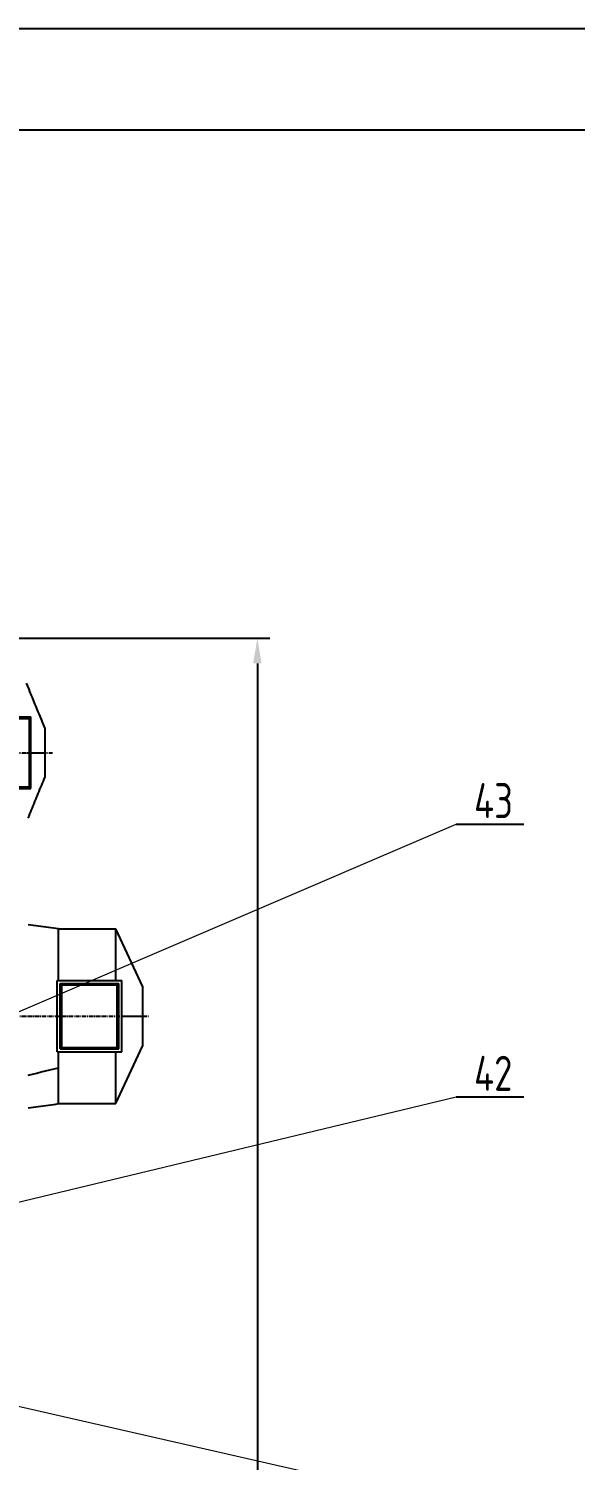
# Model space of a CAD drawing. Header units: inches. Extents: x -375 to 8535, y -477 to 12465.
# Drawn here: x 2587 to 3398, y 10341 to 12465 of the extents above; entities that cross this region are included whole.
import ezdxf

# ---------------------------------------------------------------- set-up
doc = ezdxf.new("R2010")
doc.units = ezdxf.units.IN
doc.header["$LTSCALE"] = 5
doc.linetypes.add('CENTER', pattern=[2, 1.25, -0.25, 0.25, -0.25])
for name, color, linetype in [('1轮廓实线层', 7, 'Continuous'), ('2细线层', 4, 'Continuous'), ('7标注层', 4, 'Continuous'), ('图框层', 7, 'Continuous')]:
    doc.layers.add(name, color=color, linetype=linetype)
doc.layers.add('图层4', color=3, linetype='Continuous', lineweight=13)
doc.styles.add('PC_TEXTSTYLE', font='isocp.shx', dxfattribs={"width": 0.8, "bigfont": 'hzfs.shx'})
doc.styles.get("Standard").update_dxf_attribs({"font": 'isocp.shx', "width": 0.707, "bigfont": 'hztxt.shx'})
doc.dimstyles.new('TH_GBDIM', dxfattribs={"dimscale": 15, "dimtxt": 3, "dimasz": 2.5, "dimexe": 1.25, "dimexo": 0, "dimgap": 0.8, "dimtad": 1, "dimdec": 0, "dimzin": 0, "dimdsep": 46, "dimtxsty": 'PC_TEXTSTYLE', "dimcen": 2.5, "dimclrd": 256, "dimclre": 256, "dimclrt": 3, "dimadec": 0, "dimazin": 0, "dimtfac": 0.714286, "dimtdec": 0, "dimtmove": 0, "dimatfit": 3, "dimfxl": 0, "dimtzin": 0, "dimlwd": -1, "dimlwe": -1, "dimarcsym": 0})

# ---------------------------------------------------------------- blocks, each defined once
blk = doc.blocks.new('*D1728')
at = {"layer": '1轮廓实线层', "color": 3}
for p, q in [((1824.2, 11560.7), (2945.1, 11560.7)), ((2926.4, 11523.2), (2926.4, 6264.8)), ((2687.2, 6227.3), (2945.1, 6227.3))]:
    blk.add_line(p, q, dxfattribs=at)
for points in [[(2932.6, 11523.2), (2920.1, 11523.2), (2926.4, 11560.7)], [(2920.1, 6264.8), (2932.6, 6264.8), (2926.4, 6227.3)]]:
    blk.add_solid(points, dxfattribs=at)
at = {"layer": 'Defpoints', "color": 0}
for p in [(1824.2, 11560.7), (2687.2, 6227.3), (2926.4, 6227.3)]:
    blk.add_point(p, dxfattribs=at)
at = {"layer": '1轮廓实线层', "color": 3, "insert": (2896.4, 8762.5), "char_height": 45, "attachment_point": 5, "rotation": 90, "style": 'PC_TEXTSTYLE'}
blk.add_mtext('～5335', dxfattribs=at)
blk = doc.blocks.new('7.5KW-11KW')
for p, q in [((-12092.9, 6110.1), (-12096.6, 6119.2)), ((-12091.6, 6107), (-12092.9, 6110.1)), ((-12089.1, 6100.9), (-12091.6, 6107)), ((-12087.9, 6097.9), (-12089.1, 6100.9)), ((-12084.1, 6088.8), (-12087.9, 6097.9)), ((-12082.9, 6085.7), (-12084.1, 6088.8)), ((-12079.1, 6076.6), (-12082.9, 6085.7)), ((-12077.9, 6073.5), (-12079.1, 6076.6)), ((-12186.1, 6069.1), (-12090.1, 6069.1)), ((-12183.9, 6066.9), (-12092.3, 6066.9)), ((-12092.3, 6066.9), (-12090.1, 6069.1)), ((-12092.3, 5965.3), (-12092.3, 6066.9)), ((-12090.1, 5963.1), (-12090.1, 6069.1)), ((-12074.1, 6064.4), (-12077.9, 6073.5)), ((-12072.9, 6061.3), (-12074.1, 6064.4)), ((-12069.1, 6052.2), (-12072.9, 6061.3)), ((-12069.1, 5980), (-12069.1, 6052.2)), ((-12090.1, 6016.1), (-12069.1, 6016.1)), ((-12074.1, 5967.8), (-12072.9, 5970.8)), ((-12072.9, 5970.8), (-12071.6, 5973.9)), ((-12071.6, 5973.9), (-12070.4, 5976.9)), ((-12070.4, 5976.9), (-12069.1, 5980)), ((-12186.1, 5963.1), (-12090.1, 5963.1)), ((-12183.9, 5965.3), (-12092.3, 5965.3)), ((-12090.1, 5963.1), (-12092.3, 5965.3)), ((-12082.9, 5946.4), (-12081.6, 5949.5)), ((-12081.6, 5949.5), (-12080.4, 5952.5)), ((-12080.4, 5952.5), (-12079.1, 5955.6)), ((-12079.1, 5955.6), (-12077.9, 5958.6)), ((-12077.9, 5958.6), (-12076.6, 5961.7)), ((-12076.6, 5961.7), (-12075.4, 5964.7)), ((-12075.4, 5964.7), (-12074.1, 5967.8)), ((-12091.6, 5925.1), (-12090.4, 5928.2)), ((-12090.4, 5928.2), (-12089.1, 5931.2)), ((-12089.1, 5931.2), (-12087.9, 5934.3)), ((-12087.9, 5934.3), (-12086.6, 5937.3)), ((-12086.6, 5937.3), (-12085.4, 5940.4)), ((-12085.4, 5940.4), (-12084.1, 5943.4)), ((-12084.1, 5943.4), (-12082.9, 5946.4)), ((-12094.1, 5919), (-12092.9, 5922.1)), ((-12092.9, 5922.1), (-12091.6, 5925.1)), ((-12090.4, 5760.3), (-12094.1, 5760.8)), ((-12086.6, 5759.8), (-12090.4, 5760.3)), ((-12082.9, 5759.3), (-12086.6, 5759.8)), ((-12079.1, 5758.8), (-12082.9, 5759.3)), ((-12075.4, 5758.3), (-12079.1, 5758.8)), ((-12071.6, 5757.8), (-12075.4, 5758.3)), ((-12067.9, 5757.3), (-12071.6, 5757.8)), ((-12064.1, 5756.8), (-12067.9, 5757.3)), ((-12060.4, 5756.3), (-12064.1, 5756.8)), ((-12056.6, 5755.8), (-12060.4, 5756.3)), ((-12052.9, 5755.3), (-12056.6, 5755.8)), ((-12049.1, 5754.8), (-12052.9, 5755.3)), ((-12049.1, 5754.8), (-11964.1, 5754.8)), ((-12049.1, 5754.8), (-12049.1, 5754.8)), ((-12049.1, 5754.7), (-12049.1, 5754.8)), ((-12049.1, 5754.6), (-12049.1, 5754.7)), ((-12049.1, 5754.4), (-12049.1, 5754.6)), ((-12049.1, 5754.2), (-12049.1, 5754.4)), ((-12049.1, 5753.9), (-12049.1, 5754.2)), ((-12049.1, 5753.6), (-12049.1, 5753.9)), ((-12049.1, 5753.3), (-12049.1, 5753.6)), ((-12049.1, 5752.8), (-12049.1, 5753.3)), ((-12049.1, 5752.4), (-12049.1, 5752.8)), ((-12049.1, 5751.9), (-12049.1, 5752.4)), ((-12049.1, 5751.3), (-12049.1, 5751.9)), ((-12049.1, 5750.7), (-12049.1, 5751.3)), ((-12049.1, 5750), (-12049.1, 5750.7)), ((-12049.1, 5749.3), (-12049.1, 5750)), ((-12049.1, 5748.6), (-12049.1, 5749.3)), ((-12049.1, 5747.8), (-12049.1, 5748.6)), ((-12049.1, 5746.9), (-12049.1, 5747.8)), ((-12049.1, 5746), (-12049.1, 5746.9)), ((-12049.1, 5745.1), (-12049.1, 5746)), ((-12049.1, 5744.1), (-12049.1, 5745.1)), ((-12049.1, 5743.1), (-12049.1, 5744.1)), ((-12049.1, 5742), (-12049.1, 5743.1)), ((-12049.1, 5740.9), (-12049.1, 5742)), ((-12049.1, 5739.7), (-12049.1, 5740.9)), ((-12049.1, 5738.5), (-12049.1, 5739.7)), ((-12049.1, 5737.3), (-12049.1, 5738.5)), ((-12049.1, 5736), (-12049.1, 5737.3)), ((-12049.1, 5734.6), (-12049.1, 5736)), ((-11924.1, 5668.6), (-11964.1, 5754.8)), ((-11964.1, 5678.1), (-11964.1, 5754.8)), ((-12049.1, 5733.3), (-12049.1, 5734.6)), ((-12049.1, 5731.9), (-12049.1, 5733.3)), ((-12049.1, 5730.4), (-12049.1, 5731.9)), ((-12049.1, 5728.9), (-12049.1, 5730.4)), ((-12049.1, 5727.4), (-12049.1, 5728.9)), ((-12049.1, 5725.8), (-12049.1, 5727.4)), ((-12049.1, 5724.2), (-12049.1, 5725.8)), ((-12049.1, 5722.5), (-12049.1, 5724.2)), ((-12049.1, 5720.8), (-12049.1, 5722.5)), ((-12049.1, 5719.1), (-12049.1, 5720.8)), ((-12049.1, 5717.3), (-12049.1, 5719.1)), ((-12049.1, 5715.5), (-12049.1, 5717.3)), ((-12049.1, 5713.7), (-12049.1, 5715.5)), ((-12049.1, 5711.9), (-12049.1, 5713.7)), ((-12049.1, 5710), (-12049.1, 5711.9)), ((-12049.1, 5708), (-12049.1, 5710)), ((-12049.1, 5706.1), (-12049.1, 5708)), ((-12049.1, 5704.1), (-12049.1, 5706.1)), ((-12049.1, 5702.1), (-12049.1, 5704.1)), ((-12049.1, 5700), (-12049.1, 5702.1)), ((-12049.1, 5697.9), (-12049.1, 5700)), ((-12049.1, 5695.8), (-12049.1, 5697.9)), ((-12049.1, 5693.7), (-12049.1, 5695.8)), ((-12049.1, 5691.5), (-12049.1, 5693.7)), ((-12051.1, 5678.1), (-11955.1, 5678.1)), ((-12051.1, 5572.1), (-12051.1, 5678.1)), ((-12049.1, 5689.3), (-12049.1, 5691.5)), ((-12049.1, 5687.1), (-12049.1, 5689.3)), ((-12049.1, 5684.9), (-12049.1, 5687.1)), ((-12049.1, 5682.6), (-12049.1, 5684.9)), ((-12049.1, 5680.4), (-12049.1, 5682.6)), ((-12049.1, 5678.1), (-12049.1, 5680.4)), ((-12044.4, 5671.4), (-12046.6, 5673.6)), ((-12046.6, 5673.6), (-11959.6, 5673.6)), ((-12046.6, 5576.6), (-12046.6, 5673.6)), ((-11961.8, 5671.4), (-11959.6, 5673.6)), ((-11959.6, 5576.6), (-11959.6, 5673.6)), ((-11955.1, 5572.1), (-11955.1, 5678.1)), ((-12044.4, 5671.4), (-11961.8, 5671.4)), ((-12044.4, 5578.8), (-12044.4, 5671.4)), ((-11961.8, 5578.8), (-11961.8, 5671.4)), ((-11924.1, 5581.6), (-11924.1, 5668.6)), ((-11955.1, 5625.1), (-11924.1, 5625.1)), ((-12051.1, 5572.1), (-11955.1, 5572.1)), ((-12049.1, 5570.9), (-12049.1, 5572.1)), ((-12049.1, 5569.7), (-12049.1, 5570.9)), ((-12049.1, 5568.5), (-12049.1, 5569.7)), ((-12049.1, 5567.3), (-12049.1, 5568.5)), ((-12049.1, 5566.2), (-12049.1, 5567.3)), ((-12049.1, 5565), (-12049.1, 5566.2)), ((-12046.6, 5576.6), (-12044.4, 5578.8)), ((-12046.6, 5576.6), (-11959.6, 5576.6)), ((-12044.4, 5578.8), (-11961.8, 5578.8)), ((-11964.1, 5495.3), (-11924.1, 5581.6)), ((-11964.1, 5495.3), (-11964.1, 5572.1)), ((-11959.6, 5576.6), (-11961.8, 5578.8)), ((-12068.4, 5543.8), (-12062, 5545.3)), ((-12062, 5545.3), (-12055.6, 5546.8)), ((-12055.6, 5546.8), (-12049.1, 5548.3)), ((-12049.1, 5563.8), (-12049.1, 5565)), ((-12049.1, 5562.7), (-12049.1, 5563.8)), ((-12049.1, 5561.5), (-12049.1, 5562.7)), ((-12049.1, 5560.4), (-12049.1, 5561.5)), ((-12049.1, 5559.3), (-12049.1, 5560.4)), ((-12049.1, 5558.2), (-12049.1, 5559.3)), ((-12049.1, 5557), (-12049.1, 5558.2)), ((-12049.1, 5555.9), (-12049.1, 5557)), ((-12049.1, 5554.8), (-12049.1, 5555.9)), ((-12049.1, 5553.7), (-12049.1, 5554.8)), ((-12049.1, 5552.6), (-12049.1, 5553.7)), ((-12049.1, 5551.5), (-12049.1, 5552.6)), ((-12049.1, 5550.5), (-12049.1, 5551.5)), ((-12049.1, 5549.4), (-12049.1, 5550.5)), ((-12049.1, 5548.3), (-12049.1, 5549.4)), ((-12049.1, 5546.1), (-12049.1, 5548.3)), ((-12049.1, 5544.2), (-12049.1, 5546.1)), ((-12094.1, 5537.8), (-12087.7, 5539.3)), ((-12087.7, 5539.3), (-12081.3, 5540.8)), ((-12081.3, 5540.8), (-12074.9, 5542.3)), ((-12074.9, 5542.3), (-12068.4, 5543.8)), ((-12049.1, 5542.3), (-12049.1, 5544.2)), ((-12049.1, 5540.4), (-12049.1, 5542.3)), ((-12049.1, 5538.5), (-12049.1, 5540.4)), ((-12049.1, 5536.7), (-12049.1, 5538.5)), ((-12049.1, 5534.9), (-12049.1, 5536.7)), ((-12049.1, 5533.2), (-12049.1, 5534.9)), ((-12049.1, 5531.4), (-12049.1, 5533.2)), ((-12049.1, 5529.7), (-12049.1, 5531.4)), ((-12049.1, 5528.1), (-12049.1, 5529.7)), ((-12049.1, 5526.4), (-12049.1, 5528.1)), ((-12049.1, 5524.9), (-12049.1, 5526.4)), ((-12049.1, 5523.3), (-12049.1, 5524.9)), ((-12049.1, 5521.8), (-12049.1, 5523.3)), ((-12049.1, 5520.3), (-12049.1, 5521.8)), ((-12049.1, 5518.9), (-12049.1, 5520.3)), ((-12049.1, 5517.5), (-12049.1, 5518.9)), ((-12049.1, 5511.1), (-12049.1, 5517.5)), ((-12049.1, 5509.9), (-12049.1, 5511.1)), ((-12049.1, 5508.8), (-12049.1, 5509.9)), ((-12049.1, 5507.7), (-12049.1, 5508.8)), ((-12049.1, 5506.7), (-12049.1, 5507.7)), ((-12049.1, 5505.7), (-12049.1, 5506.7)), ((-12049.1, 5504.7), (-12049.1, 5505.7)), ((-12049.1, 5503.8), (-12049.1, 5504.7)), ((-12049.1, 5503), (-12049.1, 5503.8)), ((-12049.1, 5502.2), (-12049.1, 5503)), ((-12049.1, 5501.4), (-12049.1, 5502.2)), ((-12094.1, 5489.3), (-12090.4, 5489.8)), ((-12090.4, 5489.8), (-12086.6, 5490.3)), ((-12086.6, 5490.3), (-12082.9, 5490.8)), ((-12082.9, 5490.8), (-12079.1, 5491.3)), ((-12079.1, 5491.3), (-12075.4, 5491.8)), ((-12075.4, 5491.8), (-12071.6, 5492.3)), ((-12071.6, 5492.3), (-12067.9, 5492.8)), ((-12067.9, 5492.8), (-12064.1, 5493.3)), ((-12064.1, 5493.3), (-12060.4, 5493.8)), ((-12060.4, 5493.8), (-12056.6, 5494.3)), ((-12056.6, 5494.3), (-12052.9, 5494.8)), ((-12052.9, 5494.8), (-12049.1, 5495.3)), ((-12049.1, 5500.7), (-12049.1, 5501.4)), ((-12049.1, 5500), (-12049.1, 5500.7)), ((-12049.1, 5499.4), (-12049.1, 5500)), ((-12049.1, 5498.8), (-12049.1, 5499.4)), ((-12049.1, 5498.2), (-12049.1, 5498.8)), ((-12049.1, 5497.7), (-12049.1, 5498.2)), ((-12049.1, 5497.3), (-12049.1, 5497.7)), ((-12049.1, 5496.9), (-12049.1, 5497.3)), ((-12049.1, 5496.5), (-12049.1, 5496.9)), ((-12049.1, 5496.2), (-12049.1, 5496.5)), ((-12049.1, 5495.9), (-12049.1, 5496.2)), ((-12049.1, 5495.7), (-12049.1, 5495.9)), ((-12049.1, 5495.6), (-12049.1, 5495.7)), ((-12049.1, 5495.4), (-12049.1, 5495.6)), ((-12049.1, 5495.4), (-12049.1, 5495.4)), ((-12049.1, 5495.3), (-12049.1, 5495.4)), ((-12049.1, 5495.3), (-11964.1, 5495.3)), ((-12049.1, 5495.3), (-12049.1, 5495.3))]:
    blk.add_line(p, q)
at = {"color": 1, "linetype": 'CENTER'}
for p, q in [((-12273.1, 6016.1), (-12058.1, 6016.1)), ((-12164.1, 5625.1), (-11914.1, 5625.1))]:
    blk.add_line(p, q, dxfattribs=at)
blk = doc.blocks.new('*U1754')
at = {"layer": '2细线层'}
blk.add_line((-375, 12465), (8535, 12465), dxfattribs=at)
at = {"layer": '图框层'}
blk.add_line((0, 12315), (8385, 12315), dxfattribs=at)

msp = doc.modelspace()

# ---------------------------------------------------------------- linework, layer by layer
for p, q in [((3221.3, 11284.8), (3322.1, 11284.8)), ((3221.3, 10880.2), (3322.1, 10880.2))]:
    msp.add_line(p, q)
at = {"layer": '图层4'}
for p, q in [((2018.9, 10768.8), (3221.3, 11284.8)), ((1910.7, 10564.7), (3221.3, 10880.2)), ((2044.2, 10541.1), (3221.3, 10273.1))]:
    msp.add_line(p, q, dxfattribs=at)

# ---------------------------------------------------------------- block references
at = {"layer": '1轮廓实线层', "ltscale": 0.5}
msp.add_blockref('7.5KW-11KW', (14680.3, 5374.6), dxfattribs=at)
at = {"layer": '图框层'}
msp.add_blockref('*U1754', (0, 0), dxfattribs=at)

# ---------------------------------------------------------------- texts
at = {"layer": '7标注层', "char_height": 52, "attachment_point": 1}
for s, insert in [('{\\W0.85;43}', (3248, 11345.6)), ('{\\W0.85;42}', (3248, 10940.9))]:
    msp.add_mtext(s, dxfattribs=dict(at, insert=insert))

# ---------------------------------------------------------------- dimensions: what is measured, and where the dimension line sits
at = {"layer": '1轮廓实线层'}
dim = msp.add_linear_dim(base=(2926.4, 6227.3), p1=(1824.2, 11560.7), p2=(2687.2, 6227.3), angle=90, text='～5335', dimstyle='TH_GBDIM', override={"dimtxt": 3, "dimgap": 0.5, "dimtad": 1, "dimjust": 0, "dimdec": 0, "dimlfac": 1, "dimtxsty": 'PC_TEXTSTYLE', "dimse1": 0, "dimse2": 0, "dimsd1": 0, "dimsd2": 0, "dimclrd": 3, "dimclre": 3}, dxfattribs=at)
dim.commit()
dim.dimension.update_dxf_attribs({"geometry": '*D1728', "text_midpoint": (2926.4, 8762.5), "dimtype": 160})

doc.saveas('drawing.dxf')
